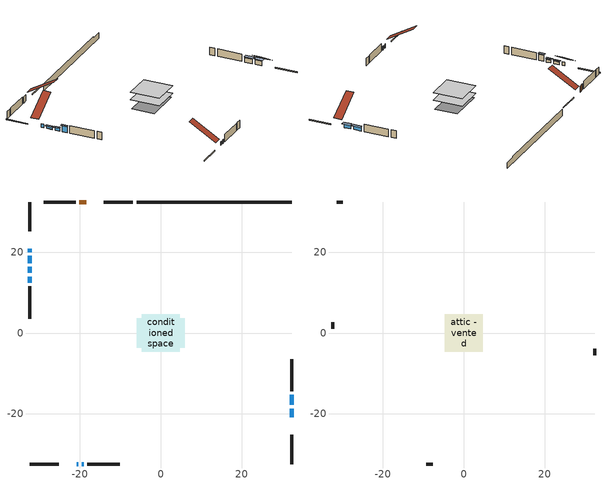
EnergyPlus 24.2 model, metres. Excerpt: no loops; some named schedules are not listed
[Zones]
conditioned space
 floor adiabatic (AdiabaticFloorConstruction): -4.67,-4.67 -4.67,4.67 4.67,4.67 4.67,-4.67 z0.83
 floor foundation (Slab1 construction): -5.95,-3.63 -5.95,3.63 5.95,3.63 5.95,-3.63 z-1.4
 wall outside (RimJoist1 construction): -6.87,32.37 -14.05,32.37 / -32.37,-32.37 -25.19,-32.37 / -32.37,32.37 -32.37,25.19 / 32.37,-32.37 32.37,-25.19 z0.83:1.13
 wall outside (AdiabaticWallConstruction 1): -18.42,32.37 -20.08,32.37 z0.83:2.86
 wall outside (AdiabaticWallConstruction): -20.82,-32.37 -20.41,-32.37 / -32.37,20.82 -32.37,19.98 / -19.48,-32.37 -19.06,-32.37 z0.83:2.05; 32.37,-20.82 32.37,-18.68 / 32.37,-17.76 32.37,-15.32 z0.83:2.26; -32.37,19.05 -32.37,17.28 z0.83:1.71; -32.37,16.35 -32.37,14.89 z0.83:1.81; -32.37,13.96 -32.37,12.44 z0.83:2.91
 wall outside (Wall1 construction): -21.01,32.37 -28.95,32.37 / -18.13,-32.37 -10.18,-32.37 / -32.37,11.51 -32.37,3.56 / 32.37,-14.39 32.37,-6.44 z0.83:3.27
 wall foundation (FoundationWall1 construction): -5.94,32.37,-1.4 -5.94,32.37,0.83 28.54,32.37,0.83 28.54,32.37,0.43 32.37,32.37,0.43 32.37,32.37,-1.4
 window (WindowConstruction 5): -20.82,-32.37 -20.41,-32.37 z0.83:2.05
 window (WindowConstruction 6): -32.37,20.82 -32.37,19.98 z0.83:2.05
 window (WindowConstruction 7): -19.48,-32.37 -19.06,-32.37 z0.83:2.05
 window (WindowConstruction): 32.37,-20.82 32.37,-18.68 z0.83:2.26
 window (WindowConstruction 1): 32.37,-17.75 32.37,-15.32 z0.83:2.26
 window (WindowConstruction 2): -32.37,19.05 -32.37,17.28 z0.83:1.71
 window (WindowConstruction 3): -32.37,16.35 -32.37,14.89 z0.83:1.81
 window (WindowConstruction 4): -32.37,13.96 -32.37,12.44 z0.83:2.91
 door (Door): -18.43,32.37 -20.08,32.37 z0.83:2.86
 ceiling adiabatic (AdiabaticFloorConstruction): 4.67,-4.67 4.67,4.67 -4.67,4.67 -4.67,-4.67 z0.83
attic - vented
 floor to conditioned space (Floor1 construction Reversed): -4.67,-4.67 -4.67,4.67 4.67,4.67 4.67,-4.67 z3.27
 wall outside (Wall2 construction): -29.88,32.37 -31.44,32.37 / -9.26,-32.37 -7.7,-32.37 / -32.37,2.63 -32.37,1.07 / 32.37,-5.51 32.37,-3.95 z0.83:3.27
 roof outside (Roof1 construction): -17.5,32.37,3.27 -17.5,23.69,8.33 -14.98,23.69,8.33 -14.98,32.37,3.27; -21.75,-32.37,3.27 -21.75,-23.69,8.33 -24.26,-23.69,8.33 -24.26,-32.37,3.27; -32.37,21.75,3.27 -23.69,21.75,8.33 -23.69,24.26,8.33 -32.37,24.26,3.27; 32.37,-21.75,3.27 23.69,-21.75,8.33 23.69,-24.26,8.33 32.37,-24.26,3.27
shading: 32.37,-18.44 32.37,-21.06 33.59,-21.06 33.59,-18.44 z2.5; 32.37,-15.08 32.37,-18 33.59,-18 33.59,-15.08 z2.5; -32.37,17.04 -32.37,19.29 -32.98,19.29 -32.98,17.04 z1.95; -32.37,14.65 -32.37,16.59 -32.98,16.59 -32.98,14.65 z2.05; -32.37,12.2 -32.37,14.2 -32.98,14.2 -32.98,12.2 z3.15
[Building]
Building 1: Terrain=Suburbs
[Site:Location]
Mont Joli AP_QC: Latitude {deg}=48.61; Longitude {deg}=-68.21; Time Zone {hr}=-5; Elevation {m}=52; Keep Site Location Information=Yes
[Site:GroundTemperature:Shallow]
-0.843868, -3.04892, -3.2255, -2.1791, 2.02165, 6.20283, 9.82768, 12.1239, 12.319, 10.4514, 6.91898, 2.86606
[Site:WaterMainsTemperature]
Calculation Method=Schedule; Temperature Schedule=mains temperature schedule
[Material] Roughness=Rough; Thermal Absorptance=0.9
Name | Thickness {m} | Conductivity {W/m-K} | Density {kg/m3} | Specific Heat {J/kg-K} | Solar Absorptance | Visible Absorptance
asphalt or fiberglass shingles | 0.00635 | 0.162714 | 1121.4 | 1465.45 | 0.4 | 0.4
ceiling loosefill ins | 0.254 | 0.0480833 | 16.02 | 1046.75 | 0.7 | 0.7
ceiling stud and cavity | 0.1397 | 0.445707 | 65.682 | 1177.47 | 0.7 | 0.7
concrete 4.0 in. | 0.1016 | 1.803125 | 2242.8 | 837.4 | 0.7 | 0.7
concrete 8.0 in. | 0.2032 | 1.803125 | 2242.8 | 837.4 | 0.7 | 0.7
door material | 0.04445 | 0.0451087 | 512.64 | 1214.23 | 0.7 | 0.7
exterior vertical ins | 0.0321948 | 0.029427 | 32.04 | 1214.23 | 0.7 | 0.7
floor covering | 0.0127 | 0.0433444 | 54.468 | 1339.84 | 0.6 | 0.6
floor rigid ins; wall rigid ins | 0.512978 | 0.029427 | 32.04 | 1214.23 | 0.7 | 0.7
floor stud and cavity | 0.1397 | 1.75129 | 37.0049 | 1207.88 | 0.7 | 0.7
furniture material conditioned space 1 | 0.1524 | 0.115458 | 640.8 | 1214.23 | 0.6 | 0.6
gypsum board | 0.0127 | 0.160291 | 801 | 837.4 | 0.6 | 0.6
gypsum board 1 | 0.0127 | 0.160291 | 801 | 837.4 | 0.7 | 0.7
osb sheathing 0.5 in. | 0.0127 | 0.115458 | 512.64 | 1214.23 | 0.7 | 0.7
osb sheathing 0.75 in. | 0.01905 | 0.115458 | 512.64 | 1214.23 | 0.7 | 0.7
osb sheathing 2.0 in. | 0.0508 | 0.115458 | 512.64 | 1214.23 | 0.7 | 0.7
rim joist rigid ins | 0.051816 | 0.029427 | 32.04 | 1214.23 | 0.7 | 0.7
rim joist stud and cavity | 0.0508 | 0.0398712 | 125.044 | 1163.47 | 0.6 | 0.6
wall stud and cavity | 0.1397 | 0.0819611 | 139.0536 | 1170.24 | 0.7 | 0.7
wall stud and cavity 1 | 0.0889 | 6.9971 | 50.32683 | 1063.81 | 0.6 | 0.6
wall stud and cavity 2 | 0.0889 | 0.380278 | 52.3479 | 1209.89 | 0.7 | 0.7
wall stud and cavity 3 | 0.0889 | 0.391764 | 83.0341 | 1211.67 | 0.7 | 0.7
wood siding | 0.0254 | 0.102417 | 544.68 | 1172.36 | 0.4 | 0.4
wood siding 1 | 0.00254 | 0.102417 | 544.68 | 1172.36 | 0.4 | 0.4
wood siding 2; wood siding 3; wood siding 4 | 0.0254 | 0.102417 | 544.68 | 1172.36 | 0.7 | 0.7
[WindowMaterial:SimpleGlazingSystem]
Name | U-Factor {W/m2-K} | Solar Heat Gain Coefficient
WindowMaterial | 1.70681 | 0.41
WindowMaterial 1 | 1.79084 | 0.38
WindowMaterial 2 | 1.95153 | 0.33
WindowMaterial 3 | 1.82037 | 0.37
WindowMaterial 4 | 2.00774 | 0.39
WindowMaterial 5 | 6.93965 | 0.69
WindowMaterial 6 | 2.33025 | 0.56
[Construction]
AdiabaticFloorConstruction: floor stud and cavity, floor rigid ins, osb sheathing 0.75 in., floor covering
AdiabaticWallConstruction: wood siding 3, wall rigid ins, wall stud and cavity 2, gypsum board
AdiabaticWallConstruction 1: wood siding 4, wall rigid ins, wall stud and cavity 2, gypsum board
Door: door material
Floor1 construction Reversed: gypsum board, ceiling stud and cavity, ceiling loosefill ins
FoundationWall1 construction: concrete 8.0 in., gypsum board 1
furniture construction conditioned space 1: furniture material conditioned space 1
PartitionWallConstruction: gypsum board, wall stud and cavity 3, gypsum board
RimJoist1 construction: wood siding 2, rim joist rigid ins, osb sheathing 2.0 in., rim joist stud and cavity
Roof1 construction: asphalt or fiberglass shingles
Slab1 construction: concrete 4.0 in.
Wall1 construction: wood siding, osb sheathing 0.5 in., wall stud and cavity, gypsum board
Wall2 construction: wood siding 1, wall stud and cavity 1
WindowConstruction: WindowMaterial
WindowConstruction 1: WindowMaterial 1
WindowConstruction 2: WindowMaterial 2
WindowConstruction 3: WindowMaterial 3
WindowConstruction 4: WindowMaterial 4
WindowConstruction 5: WindowMaterial 5
WindowConstruction 6; WindowConstruction 7: WindowMaterial 6
[Zone] Multiplier=1; Part of Total Floor Area=Yes
Name | Volume {m3}
attic - vented | 68.5352
conditioned space | 422.6
[Space]
Name | Zone | Volume {m3}
attic - vented 1 | attic - vented | 68.5352
conditioned space 1 | conditioned space | 422.6
[ZoneInfiltration:EffectiveLeakageArea]
infil attic - vented 1: Zone or Space=attic - vented 1; Schedule=Always On Discrete; Effective Air Leakage Area {cm2}=3037.57; Stack Coefficient=0.000521871; Wind Coefficient=1.54348e-05
[ZoneMixing]
whole house fan mix: Zone or Space=attic - vented; Schedule=Always On Continuous; Design Flow Rate Calculation Method=Flow/Zone; Design Flow Rate {m3/s}=0; Source Zone or Space=conditioned space
[SurfaceProperty:ExposedFoundationPerimeter]
Slab1: Exposed Perimeter Calculation Method=TotalExposedPerimeter; Total Exposed Perimeter {m}=38.314
[InternalMass] Zone or ZoneList=conditioned space; Space or SpaceList=conditioned space 1
Name | Construction | Surface Area {m2}
furniture mass conditioned space 1 | furniture construction conditioned space 1 | 69.48
partition wall mass | PartitionWallConstruction | 173.7
[Lights]
interior lighting: Zone or ZoneList or Space or SpaceList=conditioned space 1; Schedule=interior lighting schedule; Design Level Calculation Method=LightingLevel; Lighting Level {W}=343.2; Return Air Fraction=0; Fraction Radiant=0.6; Fraction Visible=0.2; Fraction Replaceable=1
[People]
occupants: Zone or ZoneList or Space or SpaceList=conditioned space 1; Number of People Schedule=occupants schedule; Number of People Calculation Method=People; Number of People=3; Fraction Radiant=0.314171; Sensible Heat Fraction=0.56303; Activity Level Schedule=occupants activity schedule; Carbon Dioxide Generation Rate {m3/s-W}=0; Enable ASHRAE 55 Comfort Warnings=No; Mean Radiant Temperature Calculation Type=EnclosureAveraged
[ElectricEquipment] Zone or ZoneList or Space or SpaceList=conditioned space 1; Design Level Calculation Method=EquipmentLevel
Name | Schedule | Design Level {W} | Fraction Latent | Fraction Radiant | Fraction Lost
clothes dryer | clothes dryer schedule | 140.772 | 0.015 | 0.081 | 0.85
clothes washer | clothes washer schedule | 32.1985 | 0.03 | 0.162 | 0.7
cooking range | cooking range schedule | 215.147 | 0.08 | 0.432 | 0.2
dishwasher | dishwasher schedule | 66.8632 | 0.3 | 0.18 | 0.4
fridge | fridge schedule | 72.9452 | 0 | 0.6 | 0
mech vent house fan | mech vent house fan schedule | 19.9167 | 0 | 0 | 0.5
mech vent house fan cfis | mech vent house fan cfis schedule | 0 | 0 | 0 | 0
misc plug loads | misc plug loads schedule | 494.7 | 0.045 | 0.513 | 0.1
whole house fan | Always On Discrete | 0 | 0 | 0 | 1
[OtherEquipment] Zone or ZoneList or Space or SpaceList=conditioned space 1; Design Level Calculation Method=EquipmentLevel
Name | Fuel Type | Schedule | Design Level {W} | Fraction Latent | Fraction Radiant | Fraction Lost
clothes dryer 1 | Electricity | clothes dryer schedule | 0 | 0.015 | 0.081 | 0.85
cooking range 1 | Electricity | cooking range schedule | 0 | 0.08 | 0.432 | 0.2
general water use latent | None | general water use schedule | 62.594 | 1 | 0 | 0
general water use sensible | None | general water use schedule | -61.6891 | 0 | 0.6 | 0
mech vent house fan latent load | None | Always On Discrete | 0 | 1 | 0 | 0
mech vent house fan sensible load | None | Always On Discrete | 0 | 0 | 0 | 0
water heater energy adjustment1 | Electricity | Always On Discrete | 0.01 | 0 | 0 | 1
[ZoneInfiltration:DesignFlowRate] Zone or ZoneList or Space or SpaceList=conditioned space 1; Schedule=Always On Discrete; Design Flow Rate Calculation Method=Flow/Zone; Design Flow Rate {m3/s}=0
infil flow; natural vent flow; whole house fan flow
[ZoneControl:Thermostat]
conditioned space Thermostat: Zone or ZoneList=conditioned space; Control Type Schedule=conditioned space Thermostat Schedule; Control 1=conditioned space temperature setpoint; Temperature Difference Between Cutout And Setpoint {deltaC}=0
[ZoneHVAC:Baseboard:Convective:Electric]
electric baseboard: Availability Schedule=Always On Discrete; Heating Design Capacity {W}=7165.59; Efficiency=1
[Zone equipment]
conditioned space: electric baseboard
[Foundation:Kiva]
Foundation Kiva 1: Initial Indoor Air Temperature {C}=18; Wall Height Above Grade {m}=0.830001; Wall Depth Below Slab {m}=0.2032; Custom Block Material Name 1=exterior vertical ins; Custom Block Depth 1 {m}=2.23001; Custom Block X Position 1 {m}=0.2159; Custom Block Z Position 1 {m}=0
[Foundation:Kiva:Settings]
Soil Conductivity {W/m-K}=0.849921; Soil Density {kg/m3}=1842.3; Soil Specific Heat {J/kg-K}=418.7; Ground Solar Absorptivity=0.9; Ground Thermal Absorptivity=0.9; Ground Surface Roughness {m}=0.03; Far-Field Width {m}=40; Deep-Ground Boundary Condition=ZeroFlux; Deep-Ground Depth {m}=40; Minimum Cell Dimension {m}=0.2; Maximum Cell Growth Coefficient=3; Simulation Timestep=Timestep
[Exterior:Lights]
exterior lighting: Schedule=exterior lighting schedule; Design Level {W}=75.6
[EnergyManagementSystem:GlobalVariable]
infil_program_Qfan
infil_program_Qinf
natural_vent_program_Qnv
natural_vent_program_Qwhf
[EnergyManagementSystem:Sensor]
Name | Output:Variable or Output:Meter Index Key | Output:Variable or Output:Meter
airflow_gain | infil flow | Infiltration Sensible Heat Gain Energy
airflow_gain_1 | natural vent flow | Infiltration Sensible Heat Gain Energy
airflow_gain_2 | whole house fan flow | Infiltration Sensible Heat Gain Energy
airflow_loss | infil flow | Infiltration Sensible Heat Loss Energy
airflow_loss_1 | natural vent flow | Infiltration Sensible Heat Loss Energy
airflow_loss_2 | whole house fan flow | Infiltration Sensible Heat Loss Energy
clg_load_cond |  | Cooling:EnergyTransfer:Zone:CONDITIONED SPACE
clg_sp_s; clg_sp_s_1 | cooling setpoint | Schedule Value
clothes_dryer_exhaust_0_sch_s | clothes dryer exhaust 0 schedule | Schedule Value
conditioned_space_clg_unmet_s | conditioned space | Zone Cooling Setpoint Not Met Time
conditioned_space_htg_unmet_s | conditioned space | Zone Heating Setpoint Not Met Time
cool_season | cooling season schedule | Schedule Value
fridge_tin_s | conditioned space | Zone Mean Air Temperature
htg_load_cond |  | Heating:EnergyTransfer:Zone:CONDITIONED SPACE
htg_sp_s; htg_sp_s_1 | heating setpoint | Schedule Value
ig_ee_conv | clothes dryer | Electric Equipment Convective Heating Energy
ig_ee_conv_2 | cooking range | Electric Equipment Convective Heating Energy
ig_ee_conv_4 | fridge | Electric Equipment Convective Heating Energy
ig_ee_conv_5 | misc plug loads | Electric Equipment Convective Heating Energy
ig_ee_conv_6 | whole house fan | Electric Equipment Convective Heating Energy
ig_ee_rad | clothes dryer | Electric Equipment Radiant Heating Energy
ig_ee_rad_2 | cooking range | Electric Equipment Radiant Heating Energy
ig_ee_rad_4 | fridge | Electric Equipment Radiant Heating Energy
ig_ee_rad_5 | misc plug loads | Electric Equipment Radiant Heating Energy
ig_ee_rad_6 | whole house fan | Electric Equipment Radiant Heating Energy
ig_lgt_conv | interior lighting | Lights Convective Heating Energy
ig_lgt_rad | interior lighting | Lights Radiant Heating Energy
ig_lgt_vis | interior lighting | Lights Visible Radiation Heating Energy
ig_oe_conv | clothes dryer 1 | Other Equipment Convective Heating Energy
ig_oe_conv_1 | cooking range 1 | Other Equipment Convective Heating Energy
ig_oe_conv_2 | general water use latent | Other Equipment Convective Heating Energy
ig_oe_conv_3 | general water use sensible | Other Equipment Convective Heating Energy
ig_oe_conv_4 | water heater energy adjustment1 | Other Equipment Convective Heating Energy
ig_oe_rad | clothes dryer 1 | Other Equipment Radiant Heating Energy
ig_oe_rad_1 | cooking range 1 | Other Equipment Radiant Heating Energy
ig_oe_rad_2 | general water use latent | Other Equipment Radiant Heating Energy
ig_oe_rad_3 | general water use sensible | Other Equipment Radiant Heating Energy
ig_oe_rad_4 | water heater energy adjustment1 | Other Equipment Radiant Heating Energy
ig_ppl_conv | occupants | People Convective Heating Energy
ig_ppl_rad | occupants | People Radiant Heating Energy
im_conv | furniture mass conditioned space 1 | Surface Inside Face Convection Heat Gain Energy
im_conv_1 | partition wall mass | Surface Inside Face Convection Heat Gain Energy
im_ig | furniture mass conditioned space 1 | Surface Inside Face Internal Gains Radiation Heat Gain Energy
im_ig_1 | partition wall mass | Surface Inside Face Internal Gains Radiation Heat Gain Energy
im_lgt | furniture mass conditioned space 1 | Surface Inside Face Lights Radiation Heat Gain Energy
im_lgt_1 | partition wall mass | Surface Inside Face Lights Radiation Heat Gain Energy
im_sol | furniture mass conditioned space 1 | Surface Inside Face Solar Radiation Heat Gain Energy
im_sol_1 | partition wall mass | Surface Inside Face Solar Radiation Heat Gain Energy
im_surf | furniture mass conditioned space 1 | Surface Inside Face Net Surface Thermal Radiation Heat Gain Energy
im_surf_1 | partition wall mass | Surface Inside Face Net Surface Thermal Radiation Heat Gain Energy
mv_conv | mech vent house fan | Electric Equipment Convective Heating Energy
mv_conv_1 | mech vent house fan cfis | Electric Equipment Convective Heating Energy
mv_conv_2 | mech vent house fan latent load | Other Equipment Convective Heating Energy
mv_conv_3 | mech vent house fan sensible load | Other Equipment Convective Heating Energy
mv_rad | mech vent house fan | Electric Equipment Radiant Heating Energy
mv_rad_1 | mech vent house fan cfis | Electric Equipment Radiant Heating Energy
mv_rad_2 | mech vent house fan latent load | Other Equipment Radiant Heating Energy
mv_rad_3 | mech vent house fan sensible load | Other Equipment Radiant Heating Energy
natural_vent_s | natural vent schedule | Schedule Value
out_pb_s |  | Site Outdoor Air Barometric Pressure
out_wt_s |  | Site Outdoor Air Humidity Ratio
site_vw_s |  | Site Wind Speed
ss_back_out | Window1 | Surface Window Shortwave from Zone Back Out Window Heat Transfer Rate
ss_back_out_1 | Window10 | Surface Window Shortwave from Zone Back Out Window Heat Transfer Rate
ss_back_out_2 | Window12 | Surface Window Shortwave from Zone Back Out Window Heat Transfer Rate
ss_back_out_3 | Window3 | Surface Window Shortwave from Zone Back Out Window Heat Transfer Rate
ss_back_out_4 | Window4 | Surface Window Shortwave from Zone Back Out Window Heat Transfer Rate
ss_back_out_5 | Window6 | Surface Window Shortwave from Zone Back Out Window Heat Transfer Rate
ss_back_out_6 | Window8 | Surface Window Shortwave from Zone Back Out Window Heat Transfer Rate
ss_back_out_7 | Window9 | Surface Window Shortwave from Zone Back Out Window Heat Transfer Rate
ss_conv | Door1 | Surface Inside Face Convection Heat Gain Energy
ss_conv_1 | Window1 | Surface Inside Face Convection Heat Gain Energy
ss_conv_2 | Window10 | Surface Inside Face Convection Heat Gain Energy
ss_conv_3 | Window12 | Surface Inside Face Convection Heat Gain Energy
ss_conv_4 | Window3 | Surface Inside Face Convection Heat Gain Energy
ss_conv_5 | Window4 | Surface Inside Face Convection Heat Gain Energy
ss_conv_6 | Window6 | Surface Inside Face Convection Heat Gain Energy
ss_conv_7 | Window8 | Surface Inside Face Convection Heat Gain Energy
ss_conv_8 | Window9 | Surface Inside Face Convection Heat Gain Energy
ss_ig | Door1 | Surface Inside Face Internal Gains Radiation Heat Gain Energy
ss_ig_1 | Window1 | Surface Inside Face Internal Gains Radiation Heat Gain Energy
ss_ig_2 | Window10 | Surface Inside Face Internal Gains Radiation Heat Gain Energy
ss_ig_3 | Window12 | Surface Inside Face Internal Gains Radiation Heat Gain Energy
ss_ig_4 | Window3 | Surface Inside Face Internal Gains Radiation Heat Gain Energy
ss_ig_5 | Window4 | Surface Inside Face Internal Gains Radiation Heat Gain Energy
ss_ig_6 | Window6 | Surface Inside Face Internal Gains Radiation Heat Gain Energy
ss_ig_7 | Window8 | Surface Inside Face Internal Gains Radiation Heat Gain Energy
ss_ig_8 | Window9 | Surface Inside Face Internal Gains Radiation Heat Gain Energy
ss_lgt | Door1 | Surface Inside Face Lights Radiation Heat Gain Energy
ss_sol | Door1 | Surface Inside Face Solar Radiation Heat Gain Energy
ss_surf | Door1 | Surface Inside Face Net Surface Thermal Radiation Heat Gain Energy
ss_surf_1 | Window1 | Surface Inside Face Net Surface Thermal Radiation Heat Gain Energy
ss_surf_2 | Window10 | Surface Inside Face Net Surface Thermal Radiation Heat Gain Energy
ss_surf_3 | Window12 | Surface Inside Face Net Surface Thermal Radiation Heat Gain Energy
ss_surf_4 | Window3 | Surface Inside Face Net Surface Thermal Radiation Heat Gain Energy
ss_surf_5 | Window4 | Surface Inside Face Net Surface Thermal Radiation Heat Gain Energy
ss_surf_6 | Window6 | Surface Inside Face Net Surface Thermal Radiation Heat Gain Energy
ss_surf_7 | Window8 | Surface Inside Face Net Surface Thermal Radiation Heat Gain Energy
ss_surf_8 | Window9 | Surface Inside Face Net Surface Thermal Radiation Heat Gain Energy
ss_trans_in | Window1 | Surface Window Transmitted Solar Radiation Rate
ss_trans_in_1 | Window10 | Surface Window Transmitted Solar Radiation Rate
ss_trans_in_2 | Window12 | Surface Window Transmitted Solar Radiation Rate
ss_trans_in_3 | Window3 | Surface Window Transmitted Solar Radiation Rate
ss_trans_in_4 | Window4 | Surface Window Transmitted Solar Radiation Rate
ss_trans_in_5 | Window6 | Surface Window Transmitted Solar Radiation Rate
ss_trans_in_6 | Window8 | Surface Window Transmitted Solar Radiation Rate
ss_trans_in_7 | Window9 | Surface Window Transmitted Solar Radiation Rate
ss_trans_out | Window1 | Surface Inside Face Initial Transmitted Diffuse Transmitted Out Window Solar Radiation Rate
ss_trans_out_1 | Window10 | Surface Inside Face Initial Transmitted Diffuse Transmitted Out Window Solar Radiation Rate
ss_trans_out_2 | Window12 | Surface Inside Face Initial Transmitted Diffuse Transmitted Out Window Solar Radiation Rate
ss_trans_out_3 | Window3 | Surface Inside Face Initial Transmitted Diffuse Transmitted Out Window Solar Radiation Rate
ss_trans_out_4 | Window4 | Surface Inside Face Initial Transmitted Diffuse Transmitted Out Window Solar Radiation Rate
ss_trans_out_5 | Window6 | Surface Inside Face Initial Transmitted Diffuse Transmitted Out Window Solar Radiation Rate
ss_trans_out_6 | Window8 | Surface Inside Face Initial Transmitted Diffuse Transmitted Out Window Solar Radiation Rate
ss_trans_out_7 | Window9 | Surface Inside Face Initial Transmitted Diffuse Transmitted Out Window Solar Radiation Rate
s_conv | Floor1 | Surface Inside Face Convection Heat Gain Energy
s_conv_1 | FoundationWall1 | Surface Inside Face Convection Heat Gain Energy
s_conv_10 | Wall1:180 | Surface Inside Face Convection Heat Gain Energy
s_conv_11 | Wall1:270 | Surface Inside Face Convection Heat Gain Energy
s_conv_12 | Wall1:90 | Surface Inside Face Convection Heat Gain Energy
s_conv_2 | inferred conditioned ceiling | Surface Inside Face Convection Heat Gain Energy
s_conv_3 | inferred conditioned floor | Surface Inside Face Convection Heat Gain Energy
s_conv_4 | RimJoist1:0 | Surface Inside Face Convection Heat Gain Energy
s_conv_5 | RimJoist1:180 | Surface Inside Face Convection Heat Gain Energy
s_conv_6 | RimJoist1:270 | Surface Inside Face Convection Heat Gain Energy
s_conv_7 | RimJoist1:90 | Surface Inside Face Convection Heat Gain Energy
s_conv_8 | Slab1 | Surface Inside Face Convection Heat Gain Energy
s_conv_9 | Wall1:0 | Surface Inside Face Convection Heat Gain Energy
s_ig | Floor1 | Surface Inside Face Internal Gains Radiation Heat Gain Energy
s_ig_1 | FoundationWall1 | Surface Inside Face Internal Gains Radiation Heat Gain Energy
s_ig_10 | Wall1:180 | Surface Inside Face Internal Gains Radiation Heat Gain Energy
s_ig_11 | Wall1:270 | Surface Inside Face Internal Gains Radiation Heat Gain Energy
s_ig_12 | Wall1:90 | Surface Inside Face Internal Gains Radiation Heat Gain Energy
s_ig_2 | inferred conditioned ceiling | Surface Inside Face Internal Gains Radiation Heat Gain Energy
s_ig_3 | inferred conditioned floor | Surface Inside Face Internal Gains Radiation Heat Gain Energy
s_ig_4 | RimJoist1:0 | Surface Inside Face Internal Gains Radiation Heat Gain Energy
s_ig_5 | RimJoist1:180 | Surface Inside Face Internal Gains Radiation Heat Gain Energy
s_ig_6 | RimJoist1:270 | Surface Inside Face Internal Gains Radiation Heat Gain Energy
s_ig_7 | RimJoist1:90 | Surface Inside Face Internal Gains Radiation Heat Gain Energy
s_ig_8 | Slab1 | Surface Inside Face Internal Gains Radiation Heat Gain Energy
s_ig_9 | Wall1:0 | Surface Inside Face Internal Gains Radiation Heat Gain Energy
s_lgt | Floor1 | Surface Inside Face Lights Radiation Heat Gain Energy
s_lgt_1 | FoundationWall1 | Surface Inside Face Lights Radiation Heat Gain Energy
s_lgt_10 | Wall1:180 | Surface Inside Face Lights Radiation Heat Gain Energy
s_lgt_11 | Wall1:270 | Surface Inside Face Lights Radiation Heat Gain Energy
s_lgt_12 | Wall1:90 | Surface Inside Face Lights Radiation Heat Gain Energy
s_lgt_2 | inferred conditioned ceiling | Surface Inside Face Lights Radiation Heat Gain Energy
s_lgt_3 | inferred conditioned floor | Surface Inside Face Lights Radiation Heat Gain Energy
s_lgt_4 | RimJoist1:0 | Surface Inside Face Lights Radiation Heat Gain Energy
s_lgt_5 | RimJoist1:180 | Surface Inside Face Lights Radiation Heat Gain Energy
s_lgt_6 | RimJoist1:270 | Surface Inside Face Lights Radiation Heat Gain Energy
s_lgt_7 | RimJoist1:90 | Surface Inside Face Lights Radiation Heat Gain Energy
s_lgt_8 | Slab1 | Surface Inside Face Lights Radiation Heat Gain Energy
s_lgt_9 | Wall1:0 | Surface Inside Face Lights Radiation Heat Gain Energy
s_sol | Floor1 | Surface Inside Face Solar Radiation Heat Gain Energy
s_sol_1 | FoundationWall1 | Surface Inside Face Solar Radiation Heat Gain Energy
s_sol_10 | Wall1:180 | Surface Inside Face Solar Radiation Heat Gain Energy
s_sol_11 | Wall1:270 | Surface Inside Face Solar Radiation Heat Gain Energy
s_sol_12 | Wall1:90 | Surface Inside Face Solar Radiation Heat Gain Energy
s_sol_2 | inferred conditioned ceiling | Surface Inside Face Solar Radiation Heat Gain Energy
s_sol_3 | inferred conditioned floor | Surface Inside Face Solar Radiation Heat Gain Energy
s_sol_4 | RimJoist1:0 | Surface Inside Face Solar Radiation Heat Gain Energy
s_sol_5 | RimJoist1:180 | Surface Inside Face Solar Radiation Heat Gain Energy
s_sol_6 | RimJoist1:270 | Surface Inside Face Solar Radiation Heat Gain Energy
s_sol_7 | RimJoist1:90 | Surface Inside Face Solar Radiation Heat Gain Energy
s_sol_8 | Slab1 | Surface Inside Face Solar Radiation Heat Gain Energy
s_sol_9 | Wall1:0 | Surface Inside Face Solar Radiation Heat Gain Energy
s_surf | Floor1 | Surface Inside Face Net Surface Thermal Radiation Heat Gain Energy
s_surf_1 | FoundationWall1 | Surface Inside Face Net Surface Thermal Radiation Heat Gain Energy
s_surf_10 | Wall1:180 | Surface Inside Face Net Surface Thermal Radiation Heat Gain Energy
s_surf_11 | Wall1:270 | Surface Inside Face Net Surface Thermal Radiation Heat Gain Energy
s_surf_12 | Wall1:90 | Surface Inside Face Net Surface Thermal Radiation Heat Gain Energy
s_surf_2 | inferred conditioned ceiling | Surface Inside Face Net Surface Thermal Radiation Heat Gain Energy
s_surf_3 | inferred conditioned floor | Surface Inside Face Net Surface Thermal Radiation Heat Gain Energy
s_surf_4 | RimJoist1:0 | Surface Inside Face Net Surface Thermal Radiation Heat Gain Energy
s_surf_5 | RimJoist1:180 | Surface Inside Face Net Surface Thermal Radiation Heat Gain Energy
